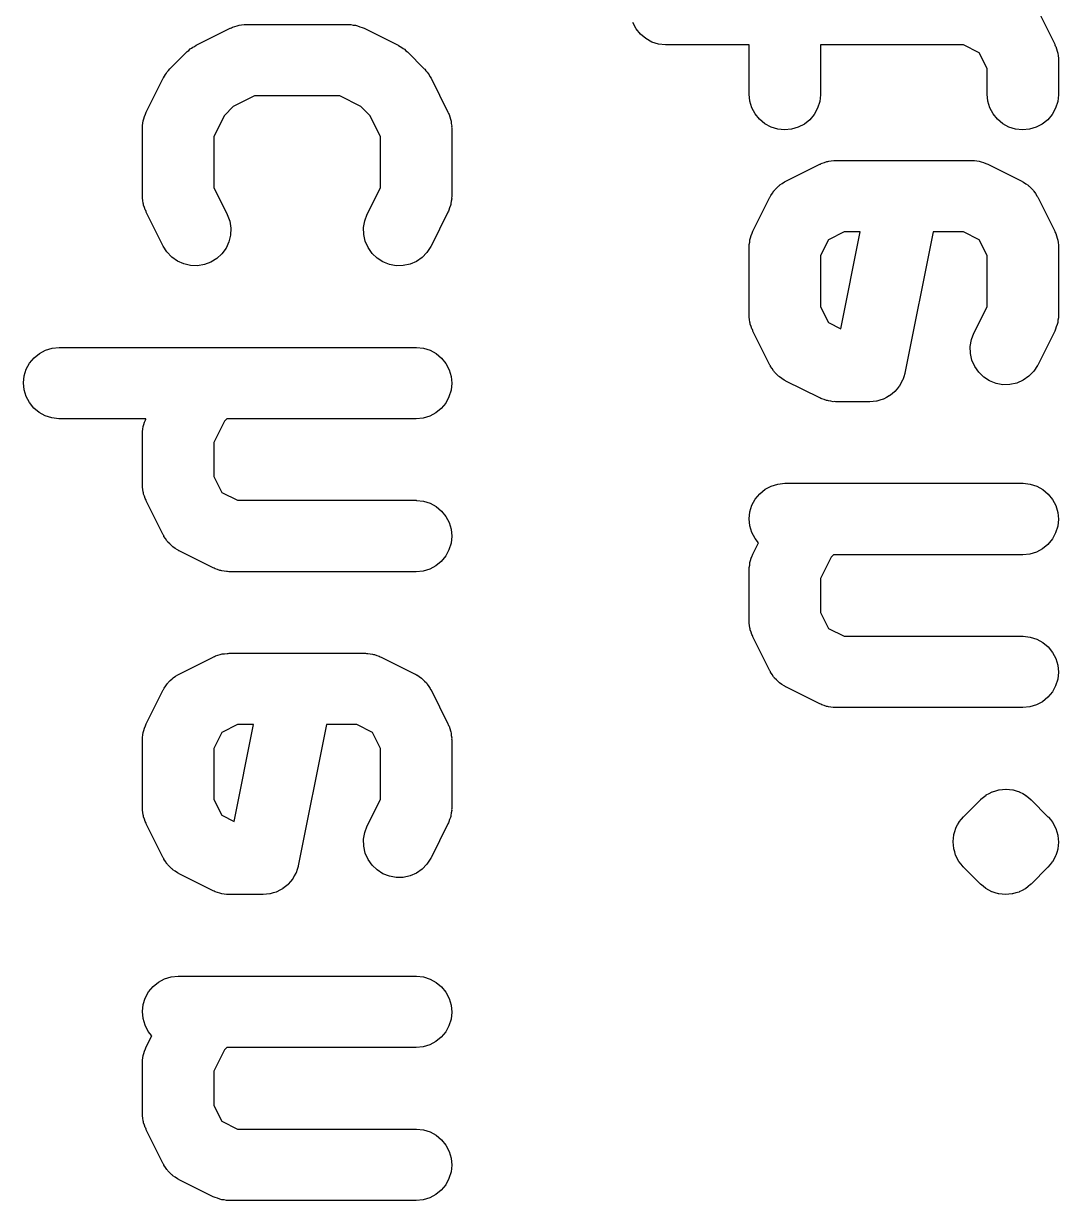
# Model space of a CAD drawing. Extents: x 1 to 84, y 1 to 137.
# Drawn here: x 73.328 to 77.678, y 82.155 to 87.102 of the extents above; entities that cross this region are included whole.
import ezdxf

# ---------------------------------------------------------------- set-up
doc = ezdxf.new("R2010")
doc.units = 0
doc.layers.add('BLACK', color=7, linetype='CONTINUOUS')

msp = doc.modelspace()

# ---------------------------------------------------------------- linework, layer by layer
at = {"layer": 'BLACK', "linetype": 'CONTINUOUS'}
for p, q in [((77.5903, 87.1578), (77.6617, 87.0149)), ((74.0533, 87.0106), (74.1962, 87.082)), ((74.1962, 87.082), (74.1981, 87.0829)), ((74.1981, 87.0829), (74.2022, 87.0845)), ((74.2022, 87.0845), (74.2061, 87.0865)), ((74.2061, 87.0865), (74.2159, 87.0895)), ((74.2159, 87.0895), (74.2256, 87.093)), ((74.2256, 87.093), (74.2299, 87.0937)), ((74.2299, 87.0937), (74.2341, 87.095)), ((74.2341, 87.095), (74.2444, 87.096)), ((74.2444, 87.096), (74.2545, 87.0976)), ((74.2545, 87.0976), (74.2589, 87.0974)), ((74.2589, 87.0974), (74.2633, 87.0979)), ((74.2633, 87.0979), (74.6919, 87.0979)), ((74.6919, 87.0979), (74.694, 87.0978)), ((74.694, 87.0978), (74.6983, 87.0974)), ((74.6983, 87.0974), (74.7028, 87.0975)), ((74.7028, 87.0975), (74.7129, 87.0957)), ((74.7129, 87.0957), (74.723, 87.0946)), ((74.723, 87.0946), (74.7273, 87.0932)), ((74.7273, 87.0932), (74.7316, 87.0925)), ((74.7316, 87.0925), (74.7412, 87.0888)), ((74.7412, 87.0888), (74.7509, 87.0857)), ((74.7509, 87.0857), (74.7548, 87.0836)), ((74.7548, 87.0836), (74.7589, 87.082)), ((74.7589, 87.082), (74.9018, 87.0106)), ((75.9021, 87.08), (75.8885, 87.106)), ((75.9204, 87.0572), (75.9021, 87.08)), ((75.9428, 87.0384), (75.9204, 87.0572)), ((75.9685, 87.0243), (75.9428, 87.0384)), ((75.9964, 87.0154), (75.9685, 87.0243)), ((73.9429, 86.9111), (74.0144, 86.9825)), ((74.0144, 86.9825), (74.0159, 86.984)), ((74.0159, 86.984), (74.0224, 86.9892)), ((74.0224, 86.9892), (74.0286, 86.995)), ((74.0286, 86.995), (74.0339, 86.9983)), ((74.0339, 86.9983), (74.0387, 87.0022)), ((74.0387, 87.0022), (74.0462, 87.0061)), ((74.0462, 87.0061), (74.0533, 87.0106)), ((74.9018, 87.0106), (74.9037, 87.0096)), ((74.9037, 87.0096), (74.9107, 87.0051)), ((74.9107, 87.0051), (74.9182, 87.0011)), ((74.9182, 87.0011), (74.923, 86.9971)), ((74.923, 86.9971), (74.9282, 86.9937)), ((74.9282, 86.9937), (74.9343, 86.9878)), ((74.9343, 86.9878), (74.9408, 86.9825)), ((74.9408, 86.9825), (75.0122, 86.9111)), ((76.0255, 87.0122), (75.9964, 87.0154)), ((76.0276, 87.0121), (76.0255, 87.0122)), ((76.3776, 87.0121), (76.0276, 87.0121)), ((76.3776, 86.805), (76.3776, 87.0121)), ((77.2779, 87.0121), (76.6776, 87.0121)), ((76.6776, 87.0121), (76.6776, 86.805)), ((77.3443, 86.9789), (77.2779, 87.0121)), ((77.3776, 86.9124), (77.3443, 86.9789)), ((77.6617, 87.0149), (77.6627, 87.0131)), ((77.6627, 87.0131), (77.6642, 87.0089)), ((77.6642, 87.0089), (77.6663, 87.005)), ((77.6663, 87.005), (77.6692, 86.9952)), ((77.6692, 86.9952), (77.6727, 86.9856)), ((77.6727, 86.9856), (77.6734, 86.9812)), ((77.6734, 86.9812), (77.6747, 86.977)), ((77.6747, 86.977), (77.6757, 86.9668)), ((77.6757, 86.9668), (77.6773, 86.9567)), ((77.6773, 86.9567), (77.6771, 86.9523)), ((77.6771, 86.9523), (77.6776, 86.9479)), ((77.6776, 86.9479), (77.6776, 86.805)), ((73.8434, 86.7292), (73.9148, 86.8721)), ((73.9148, 86.8721), (73.9158, 86.8739)), ((73.9158, 86.8739), (73.9204, 86.881)), ((73.9204, 86.881), (73.9244, 86.8884)), ((73.9244, 86.8884), (73.9283, 86.8933)), ((73.9283, 86.8933), (73.9317, 86.8985)), ((73.9317, 86.8985), (73.9376, 86.9046)), ((73.9376, 86.9046), (73.9429, 86.9111)), ((75.0122, 86.9111), (75.0137, 86.9096)), ((75.0137, 86.9096), (75.0189, 86.903)), ((75.0189, 86.903), (75.0247, 86.8969)), ((75.0247, 86.8969), (75.028, 86.8916)), ((75.028, 86.8916), (75.0319, 86.8867)), ((75.0319, 86.8867), (75.0358, 86.8792)), ((75.0358, 86.8792), (75.0403, 86.8721)), ((75.0403, 86.8721), (75.1117, 86.7292)), ((77.3776, 86.805), (77.3776, 86.9124)), ((74.2987, 86.7979), (74.2093, 86.7532)), ((74.6564, 86.7979), (74.2987, 86.7979)), ((74.7459, 86.7532), (74.6564, 86.7979)), ((76.3804, 86.7759), (76.3776, 86.805)), ((76.3889, 86.7478), (76.3804, 86.7759)), ((76.6743, 86.7738), (76.6654, 86.7459)), ((76.6776, 86.8029), (76.6743, 86.7738)), ((76.6776, 86.805), (76.6776, 86.8029)), ((77.3804, 86.7759), (77.3776, 86.805)), ((77.3889, 86.7478), (77.3804, 86.7759)), ((77.6743, 86.7738), (77.6654, 86.7459)), ((77.6776, 86.8029), (77.6743, 86.7738)), ((77.6776, 86.805), (77.6776, 86.8029)), ((73.8366, 86.7115), (73.8397, 86.7212)), ((73.8397, 86.7212), (73.8418, 86.7251)), ((73.8418, 86.7251), (73.8434, 86.7292)), ((74.2093, 86.7532), (74.1723, 86.7161)), ((74.7829, 86.7161), (74.7459, 86.7532)), ((75.1117, 86.7292), (75.1127, 86.7273)), ((75.1127, 86.7273), (75.1142, 86.7232)), ((75.1142, 86.7232), (75.1163, 86.7193)), ((76.4026, 86.722), (76.3889, 86.7478)), ((76.4211, 86.6993), (76.4026, 86.722)), ((76.6513, 86.7203), (76.6325, 86.6978)), ((76.6654, 86.7459), (76.6513, 86.7203)), ((77.4026, 86.722), (77.3889, 86.7478)), ((77.4211, 86.6993), (77.4026, 86.722)), ((77.6513, 86.7203), (77.6325, 86.6978)), ((77.6654, 86.7459), (77.6513, 86.7203)), ((73.828, 86.673), (73.8297, 86.6831)), ((73.8281, 86.6686), (73.828, 86.673)), ((73.8297, 86.6831), (73.8308, 86.6933)), ((73.8308, 86.6933), (73.8322, 86.6975)), ((73.8322, 86.6975), (73.8329, 86.7019)), ((73.8329, 86.7019), (73.8366, 86.7115)), ((74.1723, 86.7161), (74.1276, 86.6267)), ((74.8276, 86.6267), (74.7829, 86.7161)), ((75.1163, 86.7193), (75.1192, 86.7095)), ((75.1192, 86.7095), (75.1227, 86.6999)), ((75.1227, 86.6999), (75.1234, 86.6955)), ((75.1234, 86.6955), (75.1247, 86.6913)), ((75.1247, 86.6913), (75.1257, 86.6811)), ((75.1257, 86.6811), (75.1273, 86.6709)), ((75.1273, 86.6709), (75.1271, 86.6665)), ((76.4437, 86.6806), (76.4211, 86.6993)), ((76.4694, 86.6667), (76.4437, 86.6806)), ((76.6097, 86.6795), (76.5838, 86.6659)), ((76.6325, 86.6978), (76.6097, 86.6795)), ((77.4437, 86.6806), (77.4211, 86.6993)), ((77.4694, 86.6667), (77.4437, 86.6806)), ((77.6097, 86.6795), (77.5838, 86.6659)), ((77.6325, 86.6978), (77.6097, 86.6795)), ((73.8276, 86.6642), (73.8281, 86.6686)), ((73.8276, 86.6621), (73.8276, 86.6642)), ((73.8276, 86.3764), (73.8276, 86.6621)), ((74.1276, 86.6267), (74.1276, 86.4118)), ((74.8276, 86.4118), (74.8276, 86.6267)), ((75.1271, 86.6665), (75.1276, 86.6621)), ((75.1276, 86.6621), (75.1276, 86.3764)), ((76.4974, 86.6581), (76.4694, 86.6667)), ((76.5265, 86.655), (76.4974, 86.6581)), ((76.5557, 86.6577), (76.5265, 86.655)), ((76.5838, 86.6659), (76.5557, 86.6577)), ((77.4974, 86.6581), (77.4694, 86.6667)), ((77.5265, 86.655), (77.4974, 86.6581)), ((77.5557, 86.6577), (77.5265, 86.655)), ((77.5838, 86.6659), (77.5557, 86.6577)), ((76.7041, 86.5216), (76.7085, 86.5223)), ((76.7085, 86.5223), (76.7127, 86.5236)), ((76.7127, 86.5236), (76.7229, 86.5246)), ((76.7229, 86.5246), (76.7331, 86.5262)), ((76.7331, 86.5262), (76.7375, 86.526)), ((76.7375, 86.526), (76.7419, 86.5264)), ((76.7419, 86.5264), (77.3133, 86.5264)), ((77.3133, 86.5264), (77.3154, 86.5264)), ((77.3154, 86.5264), (77.3198, 86.5259)), ((77.3198, 86.5259), (77.3242, 86.526)), ((77.3242, 86.526), (77.3343, 86.5243)), ((77.3343, 86.5243), (77.3445, 86.5232)), ((77.3445, 86.5232), (77.3487, 86.5218)), ((76.5319, 86.4392), (76.6748, 86.5106)), ((76.6748, 86.5106), (76.6767, 86.5115)), ((76.6767, 86.5115), (76.6808, 86.513)), ((76.6808, 86.513), (76.6847, 86.5151)), ((76.6847, 86.5151), (76.6945, 86.5181)), ((76.6945, 86.5181), (76.7041, 86.5216)), ((77.3487, 86.5218), (77.353, 86.5211)), ((77.353, 86.5211), (77.3626, 86.5174)), ((77.3626, 86.5174), (77.3724, 86.5143)), ((77.3724, 86.5143), (77.3762, 86.5122)), ((77.3762, 86.5122), (77.3804, 86.5106)), ((77.3804, 86.5106), (77.5232, 86.4392)), ((76.5048, 86.4214), (76.5071, 86.4236)), ((76.5071, 86.4236), (76.5168, 86.4297)), ((76.5168, 86.4297), (76.5262, 86.4361)), ((76.5262, 86.4361), (76.5292, 86.4374)), ((76.5292, 86.4374), (76.5319, 86.4392)), ((77.5232, 86.4392), (77.5251, 86.4382)), ((77.5251, 86.4382), (77.5278, 86.4365)), ((77.5278, 86.4365), (77.5308, 86.4351)), ((77.5308, 86.4351), (77.5401, 86.4285)), ((77.5401, 86.4285), (77.5497, 86.4223)), ((73.828, 86.372), (73.8276, 86.3764)), ((74.1276, 86.4118), (74.1832, 86.3007)), ((74.772, 86.3007), (74.8276, 86.4118)), ((75.1276, 86.3743), (75.1271, 86.37)), ((75.1276, 86.3764), (75.1276, 86.3743)), ((76.4648, 86.3721), (76.4658, 86.3739)), ((76.4658, 86.3739), (76.4675, 86.3767)), ((76.4675, 86.3767), (76.4689, 86.3796)), ((76.4689, 86.3796), (76.4755, 86.3889)), ((76.4755, 86.3889), (76.4817, 86.3985)), ((76.4817, 86.3985), (76.484, 86.4008)), ((76.484, 86.4008), (76.4859, 86.4035)), ((76.4859, 86.4035), (76.4942, 86.4113)), ((76.4942, 86.4113), (76.5021, 86.4195)), ((76.5021, 86.4195), (76.5048, 86.4214)), ((77.5497, 86.4223), (77.552, 86.42)), ((77.552, 86.42), (77.5546, 86.4181)), ((77.5546, 86.4181), (77.5625, 86.4098)), ((77.5625, 86.4098), (77.5707, 86.4019)), ((77.5707, 86.4019), (77.5725, 86.3992)), ((77.5725, 86.3992), (77.5747, 86.3969)), ((77.5747, 86.3969), (77.5808, 86.3872)), ((77.5808, 86.3872), (77.5873, 86.3778)), ((77.5873, 86.3778), (77.5886, 86.3748)), ((77.5886, 86.3748), (77.5903, 86.3721)), ((73.8278, 86.3676), (73.828, 86.372)), ((73.8294, 86.3575), (73.8278, 86.3676)), ((73.8304, 86.3473), (73.8294, 86.3575)), ((73.8317, 86.3431), (73.8304, 86.3473)), ((73.8324, 86.3387), (73.8317, 86.3431)), ((73.8359, 86.3291), (73.8324, 86.3387)), ((73.8389, 86.3193), (73.8359, 86.3291)), ((75.1185, 86.3271), (75.1154, 86.3173)), ((75.1222, 86.3367), (75.1185, 86.3271)), ((75.123, 86.341), (75.1222, 86.3367)), ((75.1243, 86.3452), (75.123, 86.341)), ((75.1254, 86.3554), (75.1243, 86.3452)), ((75.1272, 86.3655), (75.1254, 86.3554)), ((75.1271, 86.37), (75.1272, 86.3655)), ((76.3934, 86.2292), (76.4648, 86.3721)), ((77.5903, 86.3721), (77.6617, 86.2292)), ((73.841, 86.3154), (73.8389, 86.3193)), ((73.8425, 86.3112), (73.841, 86.3154)), ((73.8434, 86.3093), (73.8425, 86.3112)), ((73.9148, 86.1665), (73.8434, 86.3093)), ((74.1832, 86.3007), (74.1841, 86.2988)), ((74.1841, 86.2988), (74.1942, 86.2713)), ((74.7615, 86.2733), (74.772, 86.3007)), ((75.1117, 86.3093), (75.0403, 86.1665)), ((75.1133, 86.3135), (75.1117, 86.3093)), ((75.1154, 86.3173), (75.1133, 86.3135)), ((74.1942, 86.2713), (74.1987, 86.2424)), ((74.1987, 86.2424), (74.1976, 86.2131)), ((74.7565, 86.2445), (74.7615, 86.2733)), ((74.7573, 86.2152), (74.7565, 86.2445)), ((76.3918, 86.2251), (76.3934, 86.2292)), ((76.7773, 86.2264), (76.7108, 86.1932)), ((76.7632, 85.8192), (76.8446, 86.2264)), ((76.8446, 86.2264), (76.7773, 86.2264)), ((77.1505, 86.2264), (77.0318, 85.6327)), ((77.2779, 86.2264), (77.1505, 86.2264)), ((77.3443, 86.1932), (77.2779, 86.2264)), ((77.6617, 86.2292), (77.6627, 86.2273)), ((77.6627, 86.2273), (77.6642, 86.2232)), ((74.1908, 86.1847), (74.1786, 86.158)), ((74.1976, 86.2131), (74.1908, 86.1847)), ((74.7637, 86.1866), (74.7573, 86.2152)), ((74.7755, 86.1599), (74.7637, 86.1866)), ((76.378, 86.173), (76.3797, 86.1831)), ((76.3797, 86.1831), (76.3808, 86.1933)), ((76.3808, 86.1933), (76.3822, 86.1975)), ((76.3822, 86.1975), (76.3829, 86.2019)), ((76.3829, 86.2019), (76.3866, 86.2115)), ((76.3866, 86.2115), (76.3897, 86.2212)), ((76.3897, 86.2212), (76.3918, 86.2251)), ((76.7108, 86.1932), (76.6776, 86.1267)), ((77.3776, 86.1267), (77.3443, 86.1932)), ((77.6642, 86.2232), (77.6663, 86.2193)), ((77.6663, 86.2193), (77.6692, 86.2095)), ((77.6692, 86.2095), (77.6727, 86.1999)), ((77.6727, 86.1999), (77.6734, 86.1955)), ((77.6734, 86.1955), (77.6747, 86.1913)), ((77.6747, 86.1913), (77.6757, 86.1811)), ((77.6757, 86.1811), (77.6773, 86.1709)), ((73.9304, 86.1417), (73.9148, 86.1665)), ((73.9505, 86.1204), (73.9304, 86.1417)), ((74.1615, 86.1343), (74.14, 86.1144)), ((74.1786, 86.158), (74.1615, 86.1343)), ((74.7923, 86.1359), (74.7755, 86.1599)), ((74.8135, 86.1156), (74.7923, 86.1359)), ((75.0234, 86.1401), (75.003, 86.1191)), ((75.0394, 86.1646), (75.0234, 86.1401)), ((75.0403, 86.1665), (75.0394, 86.1646)), ((76.3776, 86.1642), (76.3781, 86.1686)), ((76.3776, 86.1621), (76.3776, 86.1642)), ((76.3776, 85.8764), (76.3776, 86.1621)), ((76.3781, 86.1686), (76.378, 86.173)), ((76.6776, 86.1267), (76.6776, 85.9118)), ((77.3776, 85.9118), (77.3776, 86.1267)), ((77.6773, 86.1709), (77.6771, 86.1665)), ((77.6771, 86.1665), (77.6776, 86.1621)), ((77.6776, 86.1621), (77.6776, 85.8764)), ((73.9744, 86.1035), (73.9505, 86.1204)), ((74.0011, 86.0914), (73.9744, 86.1035)), ((74.0296, 86.0848), (74.0011, 86.0914)), ((74.0588, 86.0839), (74.0296, 86.0848)), ((74.0877, 86.0887), (74.0588, 86.0839)), ((74.1151, 86.0989), (74.0877, 86.0887)), ((74.14, 86.1144), (74.1151, 86.0989)), ((74.8381, 86.0999), (74.8135, 86.1156)), ((74.8654, 86.0892), (74.8381, 86.0999)), ((74.8942, 86.084), (74.8654, 86.0892)), ((74.9235, 86.0846), (74.8942, 86.084)), ((74.9521, 86.0908), (74.9235, 86.0846)), ((74.9789, 86.1024), (74.9521, 86.0908)), ((75.003, 86.1191), (74.9789, 86.1024)), ((76.6776, 85.9118), (76.7108, 85.8454)), ((77.322, 85.8007), (77.3776, 85.9118)), ((76.378, 85.872), (76.3776, 85.8764)), ((76.3778, 85.8676), (76.378, 85.872)), ((76.3794, 85.8575), (76.3778, 85.8676)), ((76.3804, 85.8473), (76.3794, 85.8575)), ((76.3817, 85.8431), (76.3804, 85.8473)), ((76.3824, 85.8387), (76.3817, 85.8431)), ((76.3859, 85.8291), (76.3824, 85.8387)), ((76.7108, 85.8454), (76.7632, 85.8192)), ((77.6722, 85.8367), (77.6685, 85.8271)), ((77.673, 85.841), (77.6722, 85.8367)), ((77.6743, 85.8452), (77.673, 85.841)), ((77.6754, 85.8554), (77.6743, 85.8452)), ((77.6772, 85.8655), (77.6754, 85.8554)), ((77.6776, 85.8743), (77.6771, 85.87)), ((77.6771, 85.87), (77.6772, 85.8655)), ((77.6776, 85.8764), (77.6776, 85.8743)), ((76.3889, 85.8193), (76.3859, 85.8291)), ((76.391, 85.8154), (76.3889, 85.8193)), ((76.3925, 85.8112), (76.391, 85.8154)), ((76.3934, 85.8093), (76.3925, 85.8112)), ((76.4648, 85.6665), (76.3934, 85.8093)), ((77.3115, 85.7733), (77.322, 85.8007)), ((77.6617, 85.8093), (77.5903, 85.6665)), ((77.6633, 85.8135), (77.6617, 85.8093)), ((77.6654, 85.8173), (77.6633, 85.8135)), ((77.6685, 85.8271), (77.6654, 85.8173)), ((73.4204, 85.7294), (73.4484, 85.7379)), ((73.4484, 85.7379), (73.4776, 85.7407)), ((73.4776, 85.7407), (74.9776, 85.7407)), ((74.9776, 85.7407), (74.9797, 85.7407)), ((74.9797, 85.7407), (75.0088, 85.7374)), ((75.0088, 85.7374), (75.0367, 85.7286)), ((77.3065, 85.7445), (77.3115, 85.7733)), ((77.3073, 85.7152), (77.3065, 85.7445)), ((73.3532, 85.6746), (73.3719, 85.6972)), ((73.3719, 85.6972), (73.3946, 85.7157)), ((73.3946, 85.7157), (73.4204, 85.7294)), ((75.0367, 85.7286), (75.0623, 85.7145)), ((75.0623, 85.7145), (75.0847, 85.6957)), ((75.0847, 85.6957), (75.1031, 85.6728)), ((77.3137, 85.6866), (77.3073, 85.7152)), ((77.3255, 85.6599), (77.3137, 85.6866)), ((73.3306, 85.6209), (73.3393, 85.6488)), ((73.3393, 85.6488), (73.3532, 85.6746)), ((75.1031, 85.6728), (75.1166, 85.6469)), ((75.1166, 85.6469), (75.1249, 85.6188)), ((76.4666, 85.6637), (76.4648, 85.6665)), ((76.4679, 85.6608), (76.4666, 85.6637)), ((76.4743, 85.6514), (76.4679, 85.6608)), ((76.4804, 85.6417), (76.4743, 85.6514)), ((76.4826, 85.6393), (76.4804, 85.6417)), ((76.4845, 85.6367), (76.4826, 85.6393)), ((76.4927, 85.6287), (76.4845, 85.6367)), ((77.0316, 85.6319), (77.0314, 85.6307)), ((77.0317, 85.632), (77.0316, 85.632)), ((77.0316, 85.632), (77.0316, 85.6319)), ((77.0318, 85.6327), (77.0317, 85.632)), ((77.3423, 85.6359), (77.3255, 85.6599)), ((77.3635, 85.6156), (77.3423, 85.6359)), ((77.5734, 85.6401), (77.553, 85.6191)), ((77.5894, 85.6646), (77.5734, 85.6401)), ((77.5903, 85.6665), (77.5894, 85.6646)), ((73.3276, 85.5918), (73.3306, 85.6209)), ((73.3302, 85.5626), (73.3276, 85.5918)), ((75.1276, 85.5897), (75.1245, 85.5606)), ((75.1249, 85.6188), (75.1276, 85.5897)), ((76.5005, 85.6204), (76.4927, 85.6287)), ((76.5032, 85.6185), (76.5005, 85.6204)), ((76.5055, 85.6163), (76.5032, 85.6185)), ((76.5151, 85.6101), (76.5055, 85.6163)), ((76.5244, 85.6035), (76.5151, 85.6101)), ((76.5273, 85.6021), (76.5244, 85.6035)), ((76.5301, 85.6004), (76.5273, 85.6021)), ((76.5319, 85.5994), (76.5301, 85.6004)), ((76.6748, 85.528), (76.5319, 85.5994)), ((77.0157, 85.5906), (77.0091, 85.5783)), ((77.0225, 85.6028), (77.0157, 85.5906)), ((77.0227, 85.6034), (77.0225, 85.6028)), ((77.023, 85.604), (77.0227, 85.6034)), ((77.0271, 85.6174), (77.023, 85.604)), ((77.0314, 85.6307), (77.0271, 85.6174)), ((77.3881, 85.5999), (77.3635, 85.6156)), ((77.4154, 85.5892), (77.3881, 85.5999)), ((77.4442, 85.584), (77.4154, 85.5892)), ((77.4735, 85.5846), (77.4442, 85.584)), ((77.5021, 85.5908), (77.4735, 85.5846)), ((77.5289, 85.6024), (77.5021, 85.5908)), ((77.553, 85.6191), (77.5289, 85.6024)), ((73.3385, 85.5345), (73.3302, 85.5626)), ((73.3521, 85.5086), (73.3385, 85.5345)), ((75.1245, 85.5606), (75.1158, 85.5326)), ((76.9666, 85.5365), (76.9542, 85.53)), ((76.9671, 85.5369), (76.9666, 85.5365)), ((76.9677, 85.5372), (76.9671, 85.5369)), ((76.9785, 85.546), (76.9677, 85.5372)), ((76.9895, 85.5548), (76.9785, 85.546)), ((76.9899, 85.5553), (76.9895, 85.5548)), ((76.9904, 85.5557), (76.9899, 85.5553)), ((76.9993, 85.5665), (76.9904, 85.5557)), ((77.0083, 85.5772), (76.9993, 85.5665)), ((77.0086, 85.5777), (77.0083, 85.5772)), ((77.0091, 85.5783), (77.0086, 85.5777)), ((73.3704, 85.4858), (73.3521, 85.5086)), ((73.3928, 85.4669), (73.3704, 85.4858)), ((75.0833, 85.4843), (75.0606, 85.4658)), ((75.1019, 85.5068), (75.0833, 85.4843)), ((75.1158, 85.5326), (75.1019, 85.5068)), ((76.6789, 85.5264), (76.6748, 85.528)), ((76.6828, 85.5243), (76.6789, 85.5264)), ((76.6925, 85.5212), (76.6828, 85.5243)), ((76.7021, 85.5175), (76.6925, 85.5212)), ((76.7065, 85.5168), (76.7021, 85.5175)), ((76.7107, 85.5154), (76.7065, 85.5168)), ((76.7209, 85.5143), (76.7107, 85.5154)), ((76.731, 85.5125), (76.7209, 85.5143)), ((76.7354, 85.5126), (76.731, 85.5125)), ((76.7398, 85.5122), (76.7354, 85.5126)), ((76.7419, 85.5121), (76.7398, 85.5122)), ((76.8847, 85.5121), (76.7419, 85.5121)), ((76.8986, 85.5135), (76.8847, 85.5121)), ((76.9125, 85.5147), (76.8986, 85.5135)), ((76.9132, 85.5149), (76.9125, 85.5147)), ((76.9138, 85.515), (76.9132, 85.5149)), ((76.9272, 85.519), (76.9138, 85.515)), ((76.9406, 85.523), (76.9272, 85.519)), ((76.9412, 85.5233), (76.9406, 85.523)), ((76.9419, 85.5235), (76.9412, 85.5233)), ((76.9542, 85.53), (76.9419, 85.5235)), ((73.4185, 85.4528), (73.3928, 85.4669)), ((73.4464, 85.444), (73.4185, 85.4528)), ((73.4755, 85.4407), (73.4464, 85.444)), ((73.4776, 85.4407), (73.4755, 85.4407)), ((73.8423, 85.4407), (73.4776, 85.4407)), ((73.8366, 85.4257), (73.8397, 85.4355)), ((73.8397, 85.4355), (73.8418, 85.4394)), ((73.8418, 85.4394), (73.8423, 85.4407)), ((74.1826, 85.4407), (74.1723, 85.4304)), ((74.9776, 85.4407), (74.1826, 85.4407)), ((75.0067, 85.4436), (74.9776, 85.4407)), ((75.0347, 85.452), (75.0067, 85.4436)), ((75.0606, 85.4658), (75.0347, 85.452)), ((73.828, 85.3873), (73.8297, 85.3974)), ((73.8281, 85.3829), (73.828, 85.3873)), ((73.8297, 85.3974), (73.8308, 85.4076)), ((73.8308, 85.4076), (73.8322, 85.4118)), ((73.8322, 85.4118), (73.8329, 85.4162)), ((73.8329, 85.4162), (73.8366, 85.4257)), ((74.1723, 85.4304), (74.1276, 85.341)), ((73.8276, 85.3785), (73.8281, 85.3829)), ((73.8276, 85.3764), (73.8276, 85.3785)), ((73.8276, 85.1621), (73.8276, 85.3764)), ((74.1276, 85.341), (74.1276, 85.1976)), ((74.1276, 85.1976), (74.1608, 85.1311)), ((73.828, 85.1577), (73.8276, 85.1621)), ((73.8278, 85.1533), (73.828, 85.1577)), ((73.8294, 85.1432), (73.8278, 85.1533)), ((73.8304, 85.133), (73.8294, 85.1432)), ((76.4219, 85.1257), (76.4446, 85.1442)), ((76.4446, 85.1442), (76.4704, 85.158)), ((76.4704, 85.158), (76.4984, 85.1664)), ((76.4984, 85.1664), (76.5276, 85.1693)), ((76.5276, 85.1693), (77.5276, 85.1693)), ((77.5276, 85.1693), (77.5297, 85.1693)), ((77.5297, 85.1693), (77.5588, 85.166)), ((77.5588, 85.166), (77.5867, 85.1572)), ((77.5867, 85.1572), (77.6123, 85.1431)), ((77.6123, 85.1431), (77.6347, 85.1242)), ((73.8317, 85.1288), (73.8304, 85.133)), ((73.8324, 85.1244), (73.8317, 85.1288)), ((73.8359, 85.1148), (73.8324, 85.1244)), ((73.8389, 85.105), (73.8359, 85.1148)), ((73.841, 85.1011), (73.8389, 85.105)), ((73.8425, 85.0969), (73.841, 85.1011)), ((73.8434, 85.0951), (73.8425, 85.0969)), ((73.9148, 84.9522), (73.8434, 85.0951)), ((74.1608, 85.1311), (74.2273, 85.0979)), ((74.2273, 85.0979), (74.9776, 85.0979)), ((74.9776, 85.0979), (74.9797, 85.0978)), ((74.9797, 85.0978), (75.0088, 85.0946)), ((75.0088, 85.0946), (75.0367, 85.0857)), ((76.3893, 85.0774), (76.4032, 85.1032)), ((76.4032, 85.1032), (76.4219, 85.1257)), ((77.6347, 85.1242), (77.6531, 85.1014)), ((77.6531, 85.1014), (77.6666, 85.0755)), ((75.0367, 85.0857), (75.0623, 85.0716)), ((75.0623, 85.0716), (75.0847, 85.0528)), ((75.0847, 85.0528), (75.1031, 85.03)), ((76.3776, 85.0203), (76.3806, 85.0494)), ((76.3806, 85.0494), (76.3893, 85.0774)), ((77.6666, 85.0755), (77.6749, 85.0474)), ((77.6749, 85.0474), (77.6776, 85.0182)), ((75.1031, 85.03), (75.1166, 85.004)), ((75.1166, 85.004), (75.1249, 84.976)), ((76.3802, 84.9912), (76.3776, 85.0203)), ((76.3885, 84.9631), (76.3802, 84.9912)), ((77.6745, 84.9891), (77.6658, 84.9612)), ((77.6776, 85.0182), (77.6745, 84.9891)), ((73.9166, 84.9495), (73.9148, 84.9522)), ((73.9179, 84.9465), (73.9166, 84.9495)), ((73.9243, 84.9371), (73.9179, 84.9465)), ((75.1276, 84.9468), (75.1245, 84.9177)), ((75.1249, 84.976), (75.1276, 84.9468)), ((76.4021, 84.9372), (76.3885, 84.9631)), ((77.6658, 84.9612), (77.6519, 84.9354)), ((73.9304, 84.9274), (73.9243, 84.9371)), ((73.9326, 84.9251), (73.9304, 84.9274)), ((73.9345, 84.9224), (73.9326, 84.9251)), ((73.9427, 84.9144), (73.9345, 84.9224)), ((73.9505, 84.9061), (73.9427, 84.9144)), ((73.9532, 84.9043), (73.9505, 84.9061)), ((73.9555, 84.902), (73.9532, 84.9043)), ((73.9651, 84.8958), (73.9555, 84.902)), ((73.9744, 84.8892), (73.9651, 84.8958)), ((75.1158, 84.8897), (75.1019, 84.864)), ((75.1245, 84.9177), (75.1158, 84.8897)), ((76.3934, 84.8721), (76.4168, 84.9188)), ((76.4168, 84.9188), (76.4021, 84.9372)), ((77.6106, 84.8943), (77.5847, 84.8806)), ((77.6333, 84.9128), (77.6106, 84.8943)), ((77.6519, 84.9354), (77.6333, 84.9128)), ((73.9773, 84.8878), (73.9744, 84.8892)), ((73.9801, 84.8861), (73.9773, 84.8878)), ((73.9819, 84.8851), (73.9801, 84.8861)), ((74.1248, 84.8137), (73.9819, 84.8851)), ((75.0833, 84.8414), (75.0606, 84.8229)), ((75.1019, 84.864), (75.0833, 84.8414)), ((76.3808, 84.8362), (76.3822, 84.8404)), ((76.3822, 84.8404), (76.3829, 84.8447)), ((76.3829, 84.8447), (76.3866, 84.8543)), ((76.3866, 84.8543), (76.3897, 84.8641)), ((76.3897, 84.8641), (76.3918, 84.868)), ((76.3918, 84.868), (76.3934, 84.8721)), ((76.7223, 84.859), (76.6776, 84.7696)), ((76.7326, 84.8693), (76.7223, 84.859)), ((77.5276, 84.8693), (76.7326, 84.8693)), ((77.5567, 84.8721), (77.5276, 84.8693)), ((77.5847, 84.8806), (77.5567, 84.8721)), ((74.1289, 84.8121), (74.1248, 84.8137)), ((74.1328, 84.81), (74.1289, 84.8121)), ((74.1425, 84.8069), (74.1328, 84.81)), ((74.1521, 84.8032), (74.1425, 84.8069)), ((74.1565, 84.8025), (74.1521, 84.8032)), ((74.1607, 84.8011), (74.1565, 84.8025)), ((74.1709, 84.8), (74.1607, 84.8011)), ((74.181, 84.7983), (74.1709, 84.8)), ((74.1854, 84.7984), (74.181, 84.7983)), ((74.1898, 84.7979), (74.1854, 84.7984)), ((74.1919, 84.7979), (74.1898, 84.7979)), ((74.9776, 84.7979), (74.1919, 84.7979)), ((75.0067, 84.8007), (74.9776, 84.7979)), ((75.0347, 84.8092), (75.0067, 84.8007)), ((75.0606, 84.8229), (75.0347, 84.8092)), ((76.3776, 84.8071), (76.3781, 84.8115)), ((76.3776, 84.805), (76.3776, 84.8071)), ((76.3776, 84.5907), (76.3776, 84.805)), ((76.378, 84.8159), (76.3797, 84.826)), ((76.3781, 84.8115), (76.378, 84.8159)), ((76.3797, 84.826), (76.3808, 84.8362)), ((76.6776, 84.7696), (76.6776, 84.6261)), ((76.6776, 84.6261), (76.7108, 84.5597)), ((76.378, 84.5863), (76.3776, 84.5907)), ((76.3778, 84.5819), (76.378, 84.5863)), ((76.3794, 84.5718), (76.3778, 84.5819)), ((76.3804, 84.5616), (76.3794, 84.5718)), ((76.3817, 84.5574), (76.3804, 84.5616)), ((76.3824, 84.553), (76.3817, 84.5574)), ((76.3859, 84.5434), (76.3824, 84.553)), ((76.3889, 84.5336), (76.3859, 84.5434)), ((76.7108, 84.5597), (76.7773, 84.5264)), ((76.391, 84.5297), (76.3889, 84.5336)), ((76.3925, 84.5255), (76.391, 84.5297)), ((76.3934, 84.5236), (76.3925, 84.5255)), ((76.4648, 84.3808), (76.3934, 84.5236)), ((76.7773, 84.5264), (77.5276, 84.5264)), ((77.5276, 84.5264), (77.5297, 84.5264)), ((77.5297, 84.5264), (77.5588, 84.5232)), ((77.5588, 84.5232), (77.5867, 84.5143)), ((77.5867, 84.5143), (77.6123, 84.5002)), ((77.6123, 84.5002), (77.6347, 84.4814)), ((74.1347, 84.4437), (74.1445, 84.4466)), ((74.1445, 84.4466), (74.1541, 84.4502)), ((74.1541, 84.4502), (74.1585, 84.4509)), ((74.1585, 84.4509), (74.1627, 84.4521)), ((74.1627, 84.4521), (74.1729, 84.4531)), ((74.1729, 84.4531), (74.1831, 84.4547)), ((74.1831, 84.4547), (74.1875, 84.4546)), ((74.1875, 84.4546), (74.1919, 84.455)), ((74.1919, 84.455), (74.7633, 84.455)), ((74.7633, 84.455), (74.7654, 84.455)), ((74.7654, 84.455), (74.7698, 84.4545)), ((74.7698, 84.4545), (74.7742, 84.4546)), ((74.7742, 84.4546), (74.7843, 84.4529)), ((74.7843, 84.4529), (74.7945, 84.4517)), ((74.7945, 84.4517), (74.7987, 84.4504)), ((74.7987, 84.4504), (74.803, 84.4496)), ((74.803, 84.4496), (74.8126, 84.446)), ((74.8126, 84.446), (74.8224, 84.4429)), ((77.6347, 84.4814), (77.6531, 84.4586)), ((77.6531, 84.4586), (77.6666, 84.4326)), ((73.9819, 84.3677), (74.1248, 84.4392)), ((74.1248, 84.4392), (74.1267, 84.4401)), ((74.1267, 84.4401), (74.1308, 84.4416)), ((74.1308, 84.4416), (74.1347, 84.4437)), ((74.8224, 84.4429), (74.8262, 84.4407)), ((74.8262, 84.4407), (74.8304, 84.4392)), ((74.8304, 84.4392), (74.9732, 84.3677)), ((77.6666, 84.4326), (77.6749, 84.4045)), ((77.6749, 84.4045), (77.6776, 84.3754)), ((73.9442, 84.3399), (73.9521, 84.3481)), ((73.9521, 84.3481), (73.9548, 84.3499)), ((73.9548, 84.3499), (73.9571, 84.3522)), ((73.9571, 84.3522), (73.9668, 84.3582)), ((73.9668, 84.3582), (73.9762, 84.3647)), ((73.9762, 84.3647), (73.9792, 84.366)), ((73.9792, 84.366), (73.9819, 84.3677)), ((74.9732, 84.3677), (74.9751, 84.3668)), ((74.9751, 84.3668), (74.9778, 84.365)), ((74.9778, 84.365), (74.9808, 84.3637)), ((74.9808, 84.3637), (74.9901, 84.3571)), ((74.9901, 84.3571), (74.9997, 84.3509)), ((74.9997, 84.3509), (75.002, 84.3486)), ((75.002, 84.3486), (75.0046, 84.3467)), ((75.0046, 84.3467), (75.0125, 84.3384)), ((76.4666, 84.378), (76.4648, 84.3808)), ((76.4679, 84.3751), (76.4666, 84.378)), ((76.4743, 84.3657), (76.4679, 84.3751)), ((76.4804, 84.356), (76.4743, 84.3657)), ((76.4826, 84.3536), (76.4804, 84.356)), ((76.4845, 84.351), (76.4826, 84.3536)), ((76.4927, 84.343), (76.4845, 84.351)), ((77.6745, 84.3463), (77.6658, 84.3183)), ((77.6776, 84.3754), (77.6745, 84.3463)), ((73.8434, 84.1578), (73.9148, 84.3007)), ((73.9148, 84.3007), (73.9158, 84.3025)), ((73.9158, 84.3025), (73.9175, 84.3052)), ((73.9175, 84.3052), (73.9189, 84.3082)), ((73.9189, 84.3082), (73.9255, 84.3175)), ((73.9255, 84.3175), (73.9317, 84.3271)), ((73.9317, 84.3271), (73.934, 84.3294)), ((73.934, 84.3294), (73.9359, 84.332)), ((73.9359, 84.332), (73.9442, 84.3399)), ((75.0125, 84.3384), (75.0207, 84.3305)), ((75.0207, 84.3305), (75.0225, 84.3278)), ((75.0225, 84.3278), (75.0247, 84.3254)), ((75.0247, 84.3254), (75.0308, 84.3158)), ((75.0308, 84.3158), (75.0373, 84.3064)), ((75.0373, 84.3064), (75.0386, 84.3034)), ((75.0386, 84.3034), (75.0403, 84.3007)), ((75.0403, 84.3007), (75.1117, 84.1578)), ((76.5005, 84.3347), (76.4927, 84.343)), ((76.5032, 84.3328), (76.5005, 84.3347)), ((76.5055, 84.3306), (76.5032, 84.3328)), ((76.5151, 84.3244), (76.5055, 84.3306)), ((76.5244, 84.3177), (76.5151, 84.3244)), ((76.5273, 84.3164), (76.5244, 84.3177)), ((76.5301, 84.3146), (76.5273, 84.3164)), ((76.5319, 84.3137), (76.5301, 84.3146)), ((76.6748, 84.2423), (76.5319, 84.3137)), ((77.6658, 84.3183), (77.6519, 84.2925)), ((77.6106, 84.2515), (77.5847, 84.2377)), ((77.6333, 84.27), (77.6106, 84.2515)), ((77.6519, 84.2925), (77.6333, 84.27)), ((76.6789, 84.2407), (76.6748, 84.2423)), ((76.6828, 84.2386), (76.6789, 84.2407)), ((76.6925, 84.2355), (76.6828, 84.2386)), ((76.7021, 84.2318), (76.6925, 84.2355)), ((76.7065, 84.231), (76.7021, 84.2318)), ((76.7107, 84.2297), (76.7065, 84.231)), ((76.7209, 84.2286), (76.7107, 84.2297)), ((76.731, 84.2268), (76.7209, 84.2286)), ((76.7354, 84.2269), (76.731, 84.2268)), ((76.7398, 84.2264), (76.7354, 84.2269)), ((76.7419, 84.2264), (76.7398, 84.2264)), ((77.5276, 84.2264), (76.7419, 84.2264)), ((77.5567, 84.2293), (77.5276, 84.2264)), ((77.5847, 84.2377), (77.5567, 84.2293)), ((73.8366, 84.14), (73.8397, 84.1498)), ((73.8397, 84.1498), (73.8418, 84.1537)), ((73.8418, 84.1537), (73.8434, 84.1578)), ((74.2273, 84.155), (74.1608, 84.1218)), ((74.2132, 83.7478), (74.2946, 84.155)), ((74.2946, 84.155), (74.2273, 84.155)), ((74.6005, 84.155), (74.4818, 83.5613)), ((74.7279, 84.155), (74.6005, 84.155)), ((74.7943, 84.1218), (74.7279, 84.155)), ((75.1117, 84.1578), (75.1127, 84.1559)), ((75.1127, 84.1559), (75.1142, 84.1518)), ((75.1142, 84.1518), (75.1163, 84.1479)), ((75.1163, 84.1479), (75.1192, 84.1381)), ((73.828, 84.1016), (73.8297, 84.1117)), ((73.8281, 84.0972), (73.828, 84.1016)), ((73.8297, 84.1117), (73.8308, 84.1219)), ((73.8308, 84.1219), (73.8322, 84.1261)), ((73.8322, 84.1261), (73.8329, 84.1305)), ((73.8329, 84.1305), (73.8366, 84.14)), ((74.1608, 84.1218), (74.1276, 84.0553)), ((74.8276, 84.0553), (74.7943, 84.1218)), ((75.1192, 84.1381), (75.1227, 84.1284)), ((75.1227, 84.1284), (75.1234, 84.1241)), ((75.1234, 84.1241), (75.1247, 84.1198)), ((75.1247, 84.1198), (75.1257, 84.1096)), ((75.1257, 84.1096), (75.1273, 84.0995)), ((75.1273, 84.0995), (75.1271, 84.0951)), ((73.8276, 84.0928), (73.8281, 84.0972)), ((73.8276, 84.0907), (73.8276, 84.0928)), ((73.8276, 83.805), (73.8276, 84.0907)), ((74.1276, 84.0553), (74.1276, 83.8404)), ((74.8276, 83.8404), (74.8276, 84.0553)), ((75.1271, 84.0951), (75.1276, 84.0907)), ((75.1276, 84.0907), (75.1276, 83.805)), ((77.3626, 83.8499), (77.3736, 83.8588)), ((77.3736, 83.8588), (77.374, 83.859)), ((77.374, 83.859), (77.3744, 83.8594)), ((77.3744, 83.8594), (77.387, 83.8659)), ((77.387, 83.8659), (77.3995, 83.8725)), ((77.3995, 83.8725), (77.4, 83.8726)), ((77.4, 83.8726), (77.4004, 83.8728)), ((77.4004, 83.8728), (77.414, 83.8768)), ((77.414, 83.8768), (77.4275, 83.8808)), ((77.4275, 83.8808), (77.428, 83.8809)), ((77.428, 83.8809), (77.4285, 83.881)), ((77.4285, 83.881), (77.4426, 83.8822)), ((77.4426, 83.8822), (77.4567, 83.8836)), ((77.4567, 83.8836), (77.4572, 83.8835)), ((77.4572, 83.8835), (77.4577, 83.8836)), ((77.4577, 83.8836), (77.4717, 83.882)), ((77.4717, 83.882), (77.4858, 83.8806)), ((77.4858, 83.8806), (77.4863, 83.8805)), ((77.4863, 83.8805), (77.4868, 83.8804)), ((77.4868, 83.8804), (77.5002, 83.8762)), ((77.5002, 83.8762), (77.5138, 83.8721)), ((77.5138, 83.8721), (77.5143, 83.8718)), ((77.5143, 83.8718), (77.5148, 83.8716)), ((77.5148, 83.8716), (77.5272, 83.8649)), ((77.5272, 83.8649), (77.5396, 83.8582)), ((77.5396, 83.8582), (77.54, 83.8579)), ((77.54, 83.8579), (77.5405, 83.8576)), ((77.5405, 83.8576), (77.5513, 83.8486)), ((73.828, 83.8006), (73.8276, 83.805)), ((74.1276, 83.8404), (74.1608, 83.7739)), ((74.772, 83.7292), (74.8276, 83.8404)), ((75.1276, 83.8029), (75.1271, 83.7985)), ((75.1276, 83.805), (75.1276, 83.8029)), ((77.2786, 83.7682), (77.3501, 83.8396)), ((77.3501, 83.8396), (77.3508, 83.8403)), ((77.3508, 83.8404), (77.3516, 83.8411)), ((77.3508, 83.8403), (77.3508, 83.8404)), ((77.3508, 83.8404), (77.3508, 83.8404)), ((77.3516, 83.8411), (77.3626, 83.8499)), ((77.5513, 83.8486), (77.5622, 83.8396)), ((77.5622, 83.8396), (77.6336, 83.7682)), ((73.8278, 83.7962), (73.828, 83.8006)), ((73.8294, 83.7861), (73.8278, 83.7962)), ((73.8304, 83.7759), (73.8294, 83.7861)), ((73.8317, 83.7716), (73.8304, 83.7759)), ((73.8324, 83.7673), (73.8317, 83.7716)), ((73.8359, 83.7577), (73.8324, 83.7673)), ((73.8389, 83.7478), (73.8359, 83.7577)), ((74.1608, 83.7739), (74.2132, 83.7478)), ((75.1185, 83.7557), (75.1154, 83.7459)), ((75.1222, 83.7653), (75.1185, 83.7557)), ((75.123, 83.7696), (75.1222, 83.7653)), ((75.1243, 83.7738), (75.123, 83.7696)), ((75.1254, 83.784), (75.1243, 83.7738)), ((75.1272, 83.7941), (75.1254, 83.784)), ((75.1271, 83.7985), (75.1272, 83.7941)), ((77.2607, 83.7465), (77.2697, 83.7573)), ((77.2697, 83.7573), (77.2786, 83.7682)), ((77.6336, 83.7682), (77.6343, 83.7675)), ((77.6343, 83.7675), (77.6344, 83.7675)), ((77.6344, 83.7675), (77.6344, 83.7674)), ((77.6344, 83.7674), (77.6347, 83.7671)), ((77.6347, 83.7671), (77.6347, 83.7671)), ((77.6347, 83.7671), (77.6348, 83.7671)), ((77.6348, 83.7671), (77.6351, 83.7667)), ((77.6351, 83.7667), (77.6439, 83.7557)), ((77.6439, 83.7557), (77.6528, 83.7447)), ((73.841, 83.7439), (73.8389, 83.7478)), ((73.8425, 83.7398), (73.841, 83.7439)), ((73.8434, 83.7379), (73.8425, 83.7398)), ((73.9148, 83.5951), (73.8434, 83.7379)), ((74.7615, 83.7019), (74.772, 83.7292)), ((75.1117, 83.7379), (75.0403, 83.5951)), ((75.1133, 83.742), (75.1117, 83.7379)), ((75.1154, 83.7459), (75.1133, 83.742)), ((77.2379, 83.6928), (77.2421, 83.7063)), ((77.2421, 83.7063), (77.2462, 83.7198)), ((77.2462, 83.7198), (77.2464, 83.72)), ((77.2464, 83.7203), (77.2466, 83.7205)), ((77.2464, 83.72), (77.2464, 83.7203)), ((77.2466, 83.7208), (77.2534, 83.7332)), ((77.2466, 83.7205), (77.2466, 83.7208)), ((77.2534, 83.7332), (77.2601, 83.7456)), ((77.2601, 83.7456), (77.2602, 83.7458)), ((77.2602, 83.7458), (77.2604, 83.746)), ((77.2604, 83.746), (77.2605, 83.7462)), ((77.2605, 83.7462), (77.2607, 83.7465)), ((77.6528, 83.7447), (77.6529, 83.7445)), ((77.6529, 83.7445), (77.6531, 83.7443)), ((77.6531, 83.7443), (77.6532, 83.744)), ((77.6532, 83.744), (77.6534, 83.7438)), ((77.6534, 83.7438), (77.6599, 83.7313)), ((77.6599, 83.7313), (77.6665, 83.7188)), ((77.6665, 83.7188), (77.6665, 83.7186)), ((77.6665, 83.7186), (77.6666, 83.7183)), ((77.6666, 83.7183), (77.6667, 83.7181)), ((77.6667, 83.7181), (77.6668, 83.7178)), ((77.6668, 83.7178), (77.6708, 83.7042)), ((77.6708, 83.7042), (77.6748, 83.6908)), ((74.7565, 83.673), (74.7615, 83.7019)), ((74.7573, 83.6438), (74.7565, 83.673)), ((77.2347, 83.6637), (77.2362, 83.6778)), ((77.2347, 83.6634), (77.2347, 83.6637)), ((77.2347, 83.6632), (77.2347, 83.6634)), ((77.2347, 83.6629), (77.2347, 83.6632)), ((77.2347, 83.6627), (77.2347, 83.6629)), ((77.236, 83.6486), (77.2347, 83.6627)), ((77.2362, 83.6778), (77.2377, 83.6918)), ((77.2377, 83.6918), (77.2378, 83.692)), ((77.2378, 83.6923), (77.2379, 83.6926)), ((77.2378, 83.692), (77.2378, 83.6923)), ((77.2379, 83.6926), (77.2379, 83.6928)), ((77.6748, 83.6908), (77.6748, 83.6905)), ((77.6748, 83.6905), (77.6749, 83.6902)), ((77.6749, 83.6902), (77.6749, 83.69)), ((77.6749, 83.69), (77.675, 83.6897)), ((77.675, 83.6897), (77.6762, 83.6756)), ((77.6776, 83.6606), (77.676, 83.6465)), ((77.6762, 83.6756), (77.6776, 83.6616)), ((77.6776, 83.6616), (77.6775, 83.6614)), ((77.6775, 83.6614), (77.6776, 83.6611)), ((77.6776, 83.6611), (77.6775, 83.6608)), ((77.6775, 83.6608), (77.6776, 83.6606)), ((74.7637, 83.6152), (74.7573, 83.6438)), ((74.7755, 83.5884), (74.7637, 83.6152)), ((77.2373, 83.6345), (77.236, 83.6486)), ((77.2373, 83.6343), (77.2373, 83.6345)), ((77.2374, 83.634), (77.2373, 83.6343)), ((77.2374, 83.6338), (77.2374, 83.634)), ((77.2375, 83.6335), (77.2374, 83.6338)), ((77.2415, 83.6199), (77.2375, 83.6335)), ((77.2454, 83.6064), (77.2415, 83.6199)), ((77.2456, 83.6062), (77.2454, 83.6064)), ((77.2456, 83.606), (77.2456, 83.6062)), ((77.2458, 83.6057), (77.2456, 83.606)), ((77.2458, 83.6055), (77.2458, 83.6057)), ((77.2524, 83.5929), (77.2458, 83.6055)), ((77.6656, 83.6035), (77.6589, 83.5911)), ((77.6657, 83.6038), (77.6656, 83.6035)), ((77.6658, 83.604), (77.6657, 83.6038)), ((77.6659, 83.6043), (77.6658, 83.604)), ((77.6661, 83.6045), (77.6659, 83.6043)), ((77.6702, 83.6179), (77.6661, 83.6045)), ((77.6744, 83.6315), (77.6702, 83.6179)), ((77.6745, 83.632), (77.6744, 83.6317)), ((77.6744, 83.6317), (77.6744, 83.6315)), ((77.6746, 83.6325), (77.6745, 83.6322)), ((77.6745, 83.6322), (77.6745, 83.632)), ((77.676, 83.6465), (77.6746, 83.6325)), ((73.9166, 83.5923), (73.9148, 83.5951)), ((73.9179, 83.5893), (73.9166, 83.5923)), ((73.9243, 83.5799), (73.9179, 83.5893)), ((73.9304, 83.5703), (73.9243, 83.5799)), ((73.9326, 83.5679), (73.9304, 83.5703)), ((73.9345, 83.5653), (73.9326, 83.5679)), ((73.9427, 83.5573), (73.9345, 83.5653)), ((73.9505, 83.549), (73.9427, 83.5573)), ((74.4814, 83.5592), (74.4771, 83.5459)), ((74.4816, 83.5605), (74.4814, 83.5592)), ((74.4817, 83.5606), (74.4816, 83.5605)), ((74.4818, 83.5613), (74.4817, 83.5606)), ((74.4817, 83.5606), (74.4817, 83.5606)), ((74.7923, 83.5645), (74.7755, 83.5884)), ((74.8135, 83.5442), (74.7923, 83.5645)), ((75.0234, 83.5686), (75.003, 83.5476)), ((75.0394, 83.5932), (75.0234, 83.5686)), ((75.0403, 83.5951), (75.0394, 83.5932)), ((77.2589, 83.5804), (77.2524, 83.5929)), ((77.2591, 83.5802), (77.2589, 83.5804)), ((77.2592, 83.58), (77.2591, 83.5802)), ((77.2594, 83.5798), (77.2592, 83.58)), ((77.2595, 83.5796), (77.2594, 83.5798)), ((77.2683, 83.5686), (77.2595, 83.5796)), ((77.2772, 83.5576), (77.2683, 83.5686)), ((77.2775, 83.5572), (77.2772, 83.5576)), ((77.2776, 83.5572), (77.2775, 83.5572)), ((77.2775, 83.5572), (77.2775, 83.5572)), ((77.2779, 83.5568), (77.2776, 83.5572)), ((77.2786, 83.5561), (77.2779, 83.5568)), ((77.2779, 83.5568), (77.2779, 83.5568)), ((77.2779, 83.5568), (77.2779, 83.5568)), ((77.3501, 83.4846), (77.2786, 83.5561)), ((77.6336, 83.5561), (77.5622, 83.4846)), ((77.6426, 83.567), (77.6336, 83.5561)), ((77.6516, 83.5778), (77.6426, 83.567)), ((77.6518, 83.5781), (77.6516, 83.5778)), ((77.6519, 83.5783), (77.6518, 83.5781)), ((77.6521, 83.5785), (77.6519, 83.5783)), ((77.6522, 83.5787), (77.6521, 83.5785)), ((77.6589, 83.5911), (77.6522, 83.5787)), ((73.9532, 83.5471), (73.9505, 83.549)), ((73.9555, 83.5449), (73.9532, 83.5471)), ((73.9651, 83.5387), (73.9555, 83.5449)), ((73.9744, 83.532), (73.9651, 83.5387)), ((73.9773, 83.5307), (73.9744, 83.532)), ((73.9801, 83.5289), (73.9773, 83.5307)), ((73.9819, 83.528), (73.9801, 83.5289)), ((74.1248, 83.4566), (73.9819, 83.528)), ((74.4583, 83.5057), (74.4493, 83.4951)), ((74.4586, 83.5063), (74.4583, 83.5057)), ((74.4591, 83.5068), (74.4586, 83.5063)), ((74.4657, 83.5192), (74.4591, 83.5068)), ((74.4725, 83.5314), (74.4657, 83.5192)), ((74.4727, 83.532), (74.4725, 83.5314)), ((74.473, 83.5326), (74.4727, 83.532)), ((74.4771, 83.5459), (74.473, 83.5326)), ((74.8381, 83.5285), (74.8135, 83.5442)), ((74.8654, 83.5178), (74.8381, 83.5285)), ((74.8942, 83.5126), (74.8654, 83.5178)), ((74.9235, 83.5131), (74.8942, 83.5126)), ((74.9521, 83.5194), (74.9235, 83.5131)), ((74.9789, 83.531), (74.9521, 83.5194)), ((75.003, 83.5476), (74.9789, 83.531)), ((74.1289, 83.455), (74.1248, 83.4566)), ((74.4042, 83.4586), (74.3919, 83.452)), ((74.4166, 83.465), (74.4042, 83.4586)), ((74.4171, 83.4655), (74.4166, 83.465)), ((74.4177, 83.4658), (74.4171, 83.4655)), ((74.4285, 83.4746), (74.4177, 83.4658)), ((74.4395, 83.4833), (74.4285, 83.4746)), ((74.4399, 83.4839), (74.4395, 83.4833)), ((74.4404, 83.4843), (74.4399, 83.4839)), ((74.4493, 83.4951), (74.4404, 83.4843)), ((77.361, 83.4756), (77.3501, 83.4846)), ((77.3718, 83.4667), (77.361, 83.4756)), ((77.3723, 83.4664), (77.3718, 83.4667)), ((77.3727, 83.4661), (77.3723, 83.4664)), ((77.3851, 83.4594), (77.3727, 83.4661)), ((77.3975, 83.4526), (77.3851, 83.4594)), ((77.5253, 83.4584), (77.5128, 83.4518)), ((77.5378, 83.4649), (77.5253, 83.4584)), ((77.5383, 83.4652), (77.5378, 83.4649)), ((77.5387, 83.4655), (77.5383, 83.4652)), ((77.5496, 83.4743), (77.5387, 83.4655)), ((77.5607, 83.4832), (77.5496, 83.4743)), ((77.5614, 83.4839), (77.5607, 83.4832)), ((77.5615, 83.4839), (77.5614, 83.4839)), ((77.5622, 83.4846), (77.5615, 83.4839)), ((77.5615, 83.4839), (77.5615, 83.4839)), ((74.1328, 83.4528), (74.1289, 83.455)), ((74.1425, 83.4497), (74.1328, 83.4528)), ((74.1521, 83.4461), (74.1425, 83.4497)), ((74.1565, 83.4453), (74.1521, 83.4461)), ((74.1607, 83.444), (74.1565, 83.4453)), ((74.1709, 83.4428), (74.1607, 83.444)), ((74.181, 83.4411), (74.1709, 83.4428)), ((74.1854, 83.4412), (74.181, 83.4411)), ((74.1898, 83.4407), (74.1854, 83.4412)), ((74.1919, 83.4407), (74.1898, 83.4407)), ((74.3347, 83.4407), (74.1919, 83.4407)), ((74.3486, 83.4421), (74.3347, 83.4407)), ((74.3625, 83.4433), (74.3486, 83.4421)), ((74.3632, 83.4435), (74.3625, 83.4433)), ((74.3638, 83.4436), (74.3632, 83.4435)), ((74.3772, 83.4476), (74.3638, 83.4436)), ((74.3906, 83.4515), (74.3772, 83.4476)), ((74.3912, 83.4518), (74.3906, 83.4515)), ((74.3919, 83.452), (74.3912, 83.4518)), ((77.398, 83.4525), (77.3975, 83.4526)), ((77.3985, 83.4522), (77.398, 83.4525)), ((77.4119, 83.4481), (77.3985, 83.4522)), ((77.4255, 83.4439), (77.4119, 83.4481)), ((77.426, 83.4438), (77.4255, 83.4439)), ((77.4265, 83.4437), (77.426, 83.4438)), ((77.4405, 83.4423), (77.4265, 83.4437)), ((77.4546, 83.4407), (77.4405, 83.4423)), ((77.4551, 83.4408), (77.4546, 83.4407)), ((77.4556, 83.4407), (77.4551, 83.4408)), ((77.4697, 83.442), (77.4556, 83.4407)), ((77.4837, 83.4433), (77.4697, 83.442)), ((77.4842, 83.4434), (77.4837, 83.4433)), ((77.4848, 83.4435), (77.4842, 83.4434)), ((77.4983, 83.4475), (77.4848, 83.4435)), ((77.5118, 83.4514), (77.4983, 83.4475)), ((77.5123, 83.4517), (77.5118, 83.4514)), ((77.5128, 83.4518), (77.5123, 83.4517)), ((73.8719, 83.0543), (73.8946, 83.0728)), ((73.8946, 83.0728), (73.9204, 83.0865)), ((73.9204, 83.0865), (73.9484, 83.095)), ((73.9484, 83.095), (73.9776, 83.0979)), ((73.9776, 83.0979), (74.9776, 83.0979)), ((74.9776, 83.0979), (74.9797, 83.0978)), ((74.9797, 83.0978), (75.0088, 83.0946)), ((75.0088, 83.0946), (75.0367, 83.0857)), ((75.0367, 83.0857), (75.0623, 83.0716)), ((75.0623, 83.0716), (75.0847, 83.0528)), ((73.8393, 83.006), (73.8532, 83.0317)), ((73.8532, 83.0317), (73.8719, 83.0543)), ((75.0847, 83.0528), (75.1031, 83.03)), ((75.1031, 83.03), (75.1166, 83.004)), ((73.8276, 82.9489), (73.8306, 82.978)), ((73.8306, 82.978), (73.8393, 83.006)), ((75.1166, 83.004), (75.1249, 82.976)), ((75.1249, 82.976), (75.1276, 82.9468)), ((73.8302, 82.9198), (73.8276, 82.9489)), ((73.8385, 82.8917), (73.8302, 82.9198)), ((75.1245, 82.9177), (75.1158, 82.8897)), ((75.1276, 82.9468), (75.1245, 82.9177)), ((73.8521, 82.8657), (73.8385, 82.8917)), ((73.8668, 82.8474), (73.8521, 82.8657)), ((75.1019, 82.864), (75.0833, 82.8414)), ((75.1158, 82.8897), (75.1019, 82.864)), ((73.8434, 82.8007), (73.8668, 82.8474)), ((75.0606, 82.8229), (75.0347, 82.8092)), ((75.0833, 82.8414), (75.0606, 82.8229)), ((73.8297, 82.7546), (73.8308, 82.7648)), ((73.8308, 82.7648), (73.8322, 82.769)), ((73.8322, 82.769), (73.8329, 82.7733)), ((73.8329, 82.7733), (73.8366, 82.7829)), ((73.8366, 82.7829), (73.8397, 82.7927)), ((73.8397, 82.7927), (73.8418, 82.7965)), ((73.8418, 82.7965), (73.8434, 82.8007)), ((74.1723, 82.7876), (74.1276, 82.6982)), ((74.1826, 82.7979), (74.1723, 82.7876)), ((74.9776, 82.7979), (74.1826, 82.7979)), ((75.0067, 82.8007), (74.9776, 82.7979)), ((75.0347, 82.8092), (75.0067, 82.8007)), ((73.8276, 82.7357), (73.8281, 82.74)), ((73.8276, 82.7336), (73.8276, 82.7357)), ((73.8276, 82.5193), (73.8276, 82.7336)), ((73.828, 82.7445), (73.8297, 82.7546)), ((73.8281, 82.74), (73.828, 82.7445)), ((74.1276, 82.6982), (74.1276, 82.5547)), ((73.828, 82.5149), (73.8276, 82.5193)), ((74.1276, 82.5547), (74.1608, 82.4882)), ((73.8278, 82.5105), (73.828, 82.5149)), ((73.8294, 82.5004), (73.8278, 82.5105)), ((73.8304, 82.4902), (73.8294, 82.5004)), ((73.8317, 82.4859), (73.8304, 82.4902)), ((73.8324, 82.4816), (73.8317, 82.4859)), ((73.8359, 82.4719), (73.8324, 82.4816)), ((73.8389, 82.4621), (73.8359, 82.4719)), ((74.1608, 82.4882), (74.2273, 82.455)), ((73.841, 82.4582), (73.8389, 82.4621)), ((73.8425, 82.4541), (73.841, 82.4582)), ((73.8434, 82.4522), (73.8425, 82.4541)), ((73.9148, 82.3093), (73.8434, 82.4522)), ((74.2273, 82.455), (74.9776, 82.455)), ((74.9776, 82.455), (74.9797, 82.455)), ((74.9797, 82.455), (75.0088, 82.4517)), ((75.0088, 82.4517), (75.0367, 82.4429)), ((75.0367, 82.4429), (75.0623, 82.4288)), ((75.0623, 82.4288), (75.0847, 82.4099)), ((75.0847, 82.4099), (75.1031, 82.3871)), ((75.1031, 82.3871), (75.1166, 82.3612)), ((75.1166, 82.3612), (75.1249, 82.3331)), ((75.1249, 82.3331), (75.1276, 82.304)), ((73.9166, 82.3066), (73.9148, 82.3093)), ((73.9179, 82.3036), (73.9166, 82.3066)), ((73.9243, 82.2942), (73.9179, 82.3036)), ((73.9304, 82.2846), (73.9243, 82.2942)), ((73.9326, 82.2822), (73.9304, 82.2846)), ((73.9345, 82.2795), (73.9326, 82.2822)), ((73.9427, 82.2716), (73.9345, 82.2795)), ((73.9505, 82.2633), (73.9427, 82.2716)), ((75.1245, 82.2748), (75.1158, 82.2469)), ((75.1276, 82.304), (75.1245, 82.2748)), ((73.9532, 82.2614), (73.9505, 82.2633)), ((73.9555, 82.2591), (73.9532, 82.2614)), ((73.9651, 82.2529), (73.9555, 82.2591)), ((73.9744, 82.2463), (73.9651, 82.2529)), ((73.9773, 82.245), (73.9744, 82.2463)), ((73.9801, 82.2432), (73.9773, 82.245)), ((73.9819, 82.2423), (73.9801, 82.2432)), ((74.1248, 82.1708), (73.9819, 82.2423)), ((75.1019, 82.2211), (75.0833, 82.1986)), ((75.1158, 82.2469), (75.1019, 82.2211)), ((74.1289, 82.1693), (74.1248, 82.1708)), ((74.1328, 82.1671), (74.1289, 82.1693)), ((75.0606, 82.1801), (75.0347, 82.1663)), ((75.0833, 82.1986), (75.0606, 82.1801)), ((74.1425, 82.164), (74.1328, 82.1671)), ((74.1521, 82.1604), (74.1425, 82.164)), ((74.1565, 82.1596), (74.1521, 82.1604)), ((74.1607, 82.1583), (74.1565, 82.1596)), ((74.1709, 82.1571), (74.1607, 82.1583)), ((74.181, 82.1554), (74.1709, 82.1571)), ((74.1854, 82.1555), (74.181, 82.1554)), ((74.1898, 82.155), (74.1854, 82.1555)), ((74.1919, 82.155), (74.1898, 82.155)), ((74.9776, 82.155), (74.1919, 82.155)), ((75.0067, 82.1579), (74.9776, 82.155)), ((75.0347, 82.1663), (75.0067, 82.1579))]:
    msp.add_line(p, q, dxfattribs=at)

doc.saveas('drawing.dxf')
